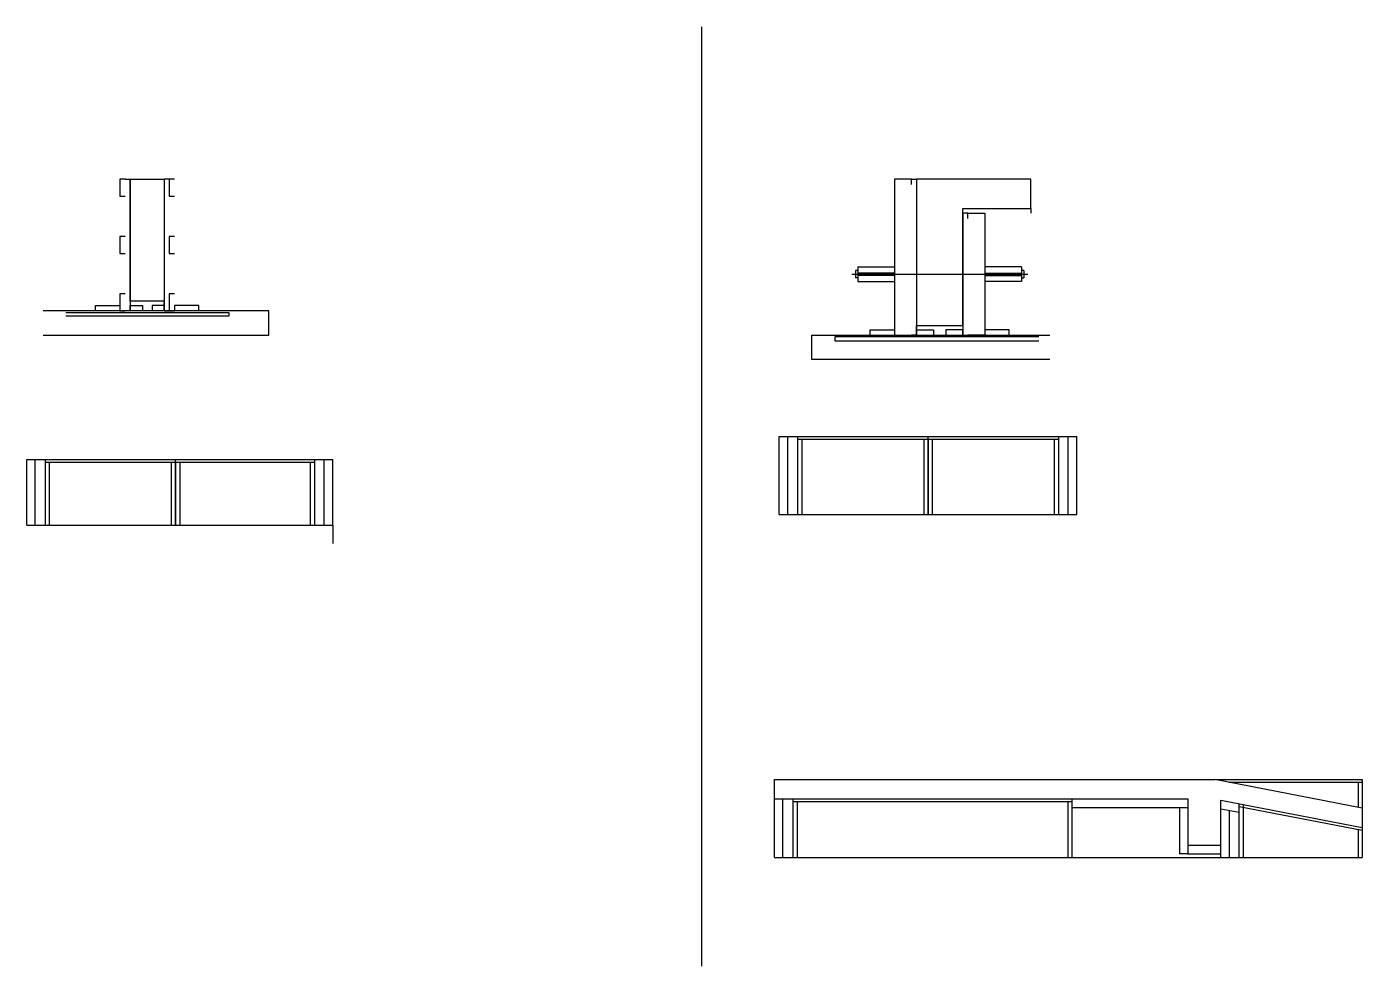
# Model space of a CAD drawing. Header units: metres. Extents: x 4910 to 6005, y 10408 to 11179.
import ezdxf

# ---------------------------------------------------------------- set-up
doc = ezdxf.new("R2010")
doc.units = ezdxf.units.M
for name, color, linetype in [('barrote', 7, 'Continuous'), ('CONCRETO', 7, 'Continuous'), ('COTA', 7, 'Continuous'), ('Madeira', 7, 'Continuous'), ('Painéis', 7, 'Continuous'), ('SARR_2.2x7', 7, 'Continuous'), ('SARR_3.5x7', 7, 'Continuous'), ('SCO-___-LAJ', 7, 'Continuous'), ('TENSOR', 7, 'Continuous')]:
    doc.layers.add(name, color=color, linetype=linetype)

msp = doc.modelspace()

# ---------------------------------------------------------------- linework, layer by layer
at = {"color": 7, "lineweight": 25}
for p, q in [((5589.9, 10978.5), (5589.9, 10972.5)), ((5591.9, 10978.5), (5589.9, 10978.5)), ((5591.9, 10981.5), (5591.9, 10969.5)), ((5591.9, 10981.5), (5621.9, 10981.5)), ((5621.9, 10976.5), (5591.9, 10976.5)), ((5621.9, 10974.5), (5591.9, 10974.5)), ((5725.9, 10981.5), (5695.9, 10981.5)), ((5695.9, 10976.5), (5725.9, 10976.5)), ((5695.9, 10974.5), (5725.9, 10974.5)), ((5725.9, 10981.5), (5725.9, 10969.5)), ((5727.9, 10978.5), (5725.9, 10978.5)), ((5727.9, 10978.5), (5727.9, 10972.5)), ((5591.9, 10972.5), (5589.9, 10972.5)), ((5591.9, 10969.5), (5621.9, 10969.5)), ((5725.9, 10969.5), (5695.9, 10969.5)), ((5725.9, 10972.5), (5727.9, 10972.5))]:
    msp.add_line(p, q, dxfattribs=at)
at = {"layer": 'barrote', "color": 7, "lineweight": 25}
for points in [[(4923.7, 10925.5), (5108.9, 10925.5), (5108.9, 10945.5), (4923.7, 10945.5)], [(5749.3, 10905.5), (5554.1, 10905.5), (5554.1, 10925.5), (5749.3, 10925.5)]]:
    msp.add_lwpolyline(points, dxfattribs=at)
at = {"layer": 'CONCRETO', "color": 7, "lineweight": 25}
for points in [[(4995.1, 11037.5), (4995.1, 11053.5), (5023.1, 11053.5), (5023.1, 11053.5), (5023.1, 11053.5), (5023.1, 10953.5), (4995.1, 10953.5), (4995.1, 11037.5)], [(5733.5, 11029.5), (5733.5, 11053.5), (5639.9, 11053.5), (5639.9, 11025.5), (5639.9, 11025.5), (5639.9, 10933.5), (5677.9, 10933.5), (5677.9, 11029.5)]]:
    msp.add_lwpolyline(points, dxfattribs=at)
at = {"layer": 'COTA', "color": 7, "lineweight": 25}
for p, q in [((5463.5, 11178.5), (5463.5, 10407.8)), ((5161.3, 10769.6), (5161.3, 10754.6)), ((5523.4, 10545.1), (5523.4, 10561.1)), ((5523.4, 10561.1), (5884.4, 10561.1)), ((6005.4, 10537.6), (6005.4, 10521.7))]:
    msp.add_line(p, q, dxfattribs=at)
at = {"layer": 'Madeira', "color": 7, "lineweight": 25}
for points in [[(4991.1, 11053.5), (4986.7, 11053.5), (4986.7, 11039.5), (4991.1, 11039.5)], [(5031.5, 11053.5), (5027.1, 11053.5), (5027.1, 11039.5), (5031.5, 11039.5)], [(5635.9, 11049.1), (5635.9, 11053.5), (5621.9, 11053.5), (5621.9, 11049.1)], [(5635.9, 11053.5), (5621.9, 11053.5), (5621.9, 10925.5), (5635.9, 10925.5)], [(5681.9, 11021.1), (5681.9, 11025.5), (5695.9, 11025.5), (5695.9, 11021.1)], [(5681.9, 11025.5), (5695.9, 11025.5), (5695.9, 10925.5), (5681.9, 10925.5)], [(4991.1, 11006.5), (4986.7, 11006.5), (4986.7, 10992.5), (4991.1, 10992.5)], [(5031.5, 11006.5), (5027.1, 11006.5), (5027.1, 10992.5), (5031.5, 10992.5)], [(4991.1, 10959.5), (4986.7, 10959.5), (4986.7, 10945.5), (4991.1, 10945.5)], [(5031.5, 10959.5), (5027.1, 10959.5), (5027.1, 10945.5), (5031.5, 10945.5)], [(4966.7, 10945.5), (4966.7, 10949.9), (4986.7, 10949.9), (4986.7, 10945.5)], [(4995.1, 10945.5), (4995.1, 10949.9), (5005.1, 10949.9), (5005.1, 10945.5)], [(5023.1, 10945.5), (5023.1, 10949.9), (5013.1, 10949.9), (5013.1, 10945.5)], [(5051.5, 10945.5), (5051.5, 10949.9), (5031.5, 10949.9), (5031.5, 10945.5)], [(5601.9, 10925.5), (5601.9, 10929.9), (5621.9, 10929.9), (5621.9, 10925.5)], [(5639.9, 10925.5), (5639.9, 10929.9), (5653.9, 10929.9), (5653.9, 10925.5)], [(5677.9, 10925.5), (5677.9, 10929.9), (5663.9, 10929.9), (5663.9, 10925.5)], [(5715.9, 10925.5), (5715.9, 10929.9), (5695.9, 10929.9), (5695.9, 10925.5)]]:
    msp.add_lwpolyline(points, dxfattribs=at)
at = {"layer": 'Painéis', "color": 7, "lineweight": 25}
for p, q in [((5527.3, 10842.3), (5771.3, 10842.3)), ((5527.3, 10778.3), (5527.3, 10842.3)), ((5649.3, 10778.3), (5649.3, 10842.3)), ((5771.3, 10778.3), (5771.3, 10842.3)), ((4910.3, 10823.6), (5161.3, 10823.6)), ((4910.3, 10769.6), (4910.3, 10823.6)), ((5032.3, 10769.6), (5032.3, 10823.6)), ((5161.3, 10769.6), (5161.3, 10823.6)), ((5527.3, 10778.3), (5771.3, 10778.3)), ((4910.3, 10769.6), (5161.3, 10769.6)), ((6005.4, 10537.6), (5884.4, 10561.1)), ((5885.4, 10561.1), (6005.4, 10561.1)), ((6005.4, 10561.1), (6005.4, 10537.6)), ((5523.4, 10497.1), (5523.4, 10545.1)), ((5523.4, 10545.1), (5862.4, 10545.1)), ((5767.4, 10497.1), (5767.4, 10545.1)), ((5862.4, 10545.1), (5862.4, 10507.1)), ((5889.4, 10497.1), (5889.4, 10544.1)), ((5889.4, 10544.1), (6005.4, 10521.7)), ((6005.4, 10521.7), (6005.4, 10497.1)), ((5862.4, 10507.1), (5889.4, 10507.1)), ((6005.4, 10497.1), (6005.4, 10497.1))]:
    msp.add_line(p, q, dxfattribs=at)
for points in [[(4991.1, 11053.5), (4995.1, 11053.5), (4995.1, 10945.5), (4991.1, 10945.5)], [(5027.1, 11053.5), (5023.1, 11053.5), (5023.1, 10945.5), (5027.1, 10945.5)], [(5635.9, 11053.5), (5639.9, 11053.5), (5639.9, 10925.5), (5635.9, 10925.5)], [(5677.9, 11025.5), (5677.9, 11029.5), (5733.5, 11029.5), (5733.5, 11025.5)], [(5681.9, 11025.5), (5677.9, 11025.5), (5677.9, 10925.5), (5681.9, 10925.5)], [(5023.1, 10949.9), (5023.1, 10953.5), (4995.1, 10953.5), (4995.1, 10949.9)], [(5639.9, 10929.9), (5639.9, 10933.5), (5677.9, 10933.5), (5677.9, 10929.9)], [(5523.4, 10497.1), (6005.4, 10497.1)]]:
    msp.add_lwpolyline(points, dxfattribs=at)
at = {"layer": 'SARR_2.2x7', "color": 7, "lineweight": 25}
for p, q in [((5534.3, 10778.3), (5534.3, 10842.3)), ((5764.3, 10778.3), (5764.3, 10842.3)), ((5542.3, 10840.1), (5649.3, 10840.1)), ((5649.3, 10840.1), (5756.3, 10840.1)), ((4917.3, 10769.6), (4917.3, 10823.6)), ((4925.3, 10821.4), (5032.3, 10821.4)), ((5032.3, 10821.4), (5146.3, 10821.4)), ((5154.3, 10769.6), (5154.3, 10823.6)), ((5895.9, 10558.9), (6005.4, 10558.9)), ((5530.4, 10497.1), (5530.4, 10545.1)), ((5538.4, 10542.9), (5767.4, 10542.9)), ((5767.4, 10538.1), (5862.4, 10538.1)), ((5855.4, 10538.1), (5855.4, 10500.1)), ((5889.4, 10537.1), (5904.4, 10534.2)), ((5896.4, 10497.1), (5896.4, 10535.7)), ((5904.4, 10539), (6005.4, 10519.4)), ((5862.4, 10507.1), (5862.4, 10500.1)), ((5862.4, 10500.1), (5855.4, 10500.1)), ((5862.4, 10500.1), (5889.4, 10500.1))]:
    msp.add_line(p, q, dxfattribs=at)
at = {"layer": 'SARR_3.5x7', "color": 7, "lineweight": 25}
for p, q in [((5542.3, 10842.3), (5542.3, 10778.3)), ((5756.3, 10842.3), (5756.3, 10778.3)), ((5545.8, 10840.1), (5545.8, 10778.3)), ((5645.8, 10840.1), (5645.8, 10778.3)), ((5649.3, 10840.1), (5649.3, 10778.3)), ((5652.8, 10840.1), (5652.8, 10778.3)), ((5752.8, 10840.1), (5752.8, 10778.3)), ((4925.3, 10823.6), (4925.3, 10769.6)), ((4928.8, 10821.4), (4928.8, 10769.6)), ((5028.8, 10821.4), (5028.8, 10769.6)), ((5032.3, 10821.4), (5032.3, 10769.6)), ((5035.8, 10821.4), (5035.8, 10769.6)), ((5142.8, 10821.4), (5142.8, 10769.6)), ((5146.3, 10823.6), (5146.3, 10769.6)), ((5542.3, 10778.3), (5545.8, 10778.3)), ((5645.8, 10778.3), (5649.3, 10778.3)), ((5649.3, 10778.3), (5652.8, 10778.3)), ((5752.8, 10778.3), (5756.3, 10778.3)), ((6001.9, 10558.9), (6001.9, 10538.3)), ((5538.4, 10545.1), (5538.4, 10497.1)), ((5541.9, 10542.9), (5541.9, 10497.1)), ((5763.9, 10542.9), (5763.9, 10497.1)), ((5904.4, 10497.1), (5904.4, 10541.2)), ((5907.9, 10497.1), (5907.9, 10540.5)), ((6001.9, 10520.1), (6001.9, 10497.1))]:
    msp.add_line(p, q, dxfattribs=at)
at = {"layer": 'SCO-___-LAJ', "color": 7, "lineweight": 25}
for points in [[(4942.3, 10944.2), (5076, 10944.2), (5076, 10941), (4942.3, 10941)], [(5740.3, 10924.2), (5573, 10924.2), (5573, 10921), (5740.3, 10921)]]:
    msp.add_lwpolyline(points, dxfattribs=at)
at = {"layer": 'TENSOR', "color": 7, "lineweight": 25}
msp.add_line((5586.9, 10975.5), (5731.2, 10975.5), dxfattribs=at)

doc.saveas('drawing.dxf')
